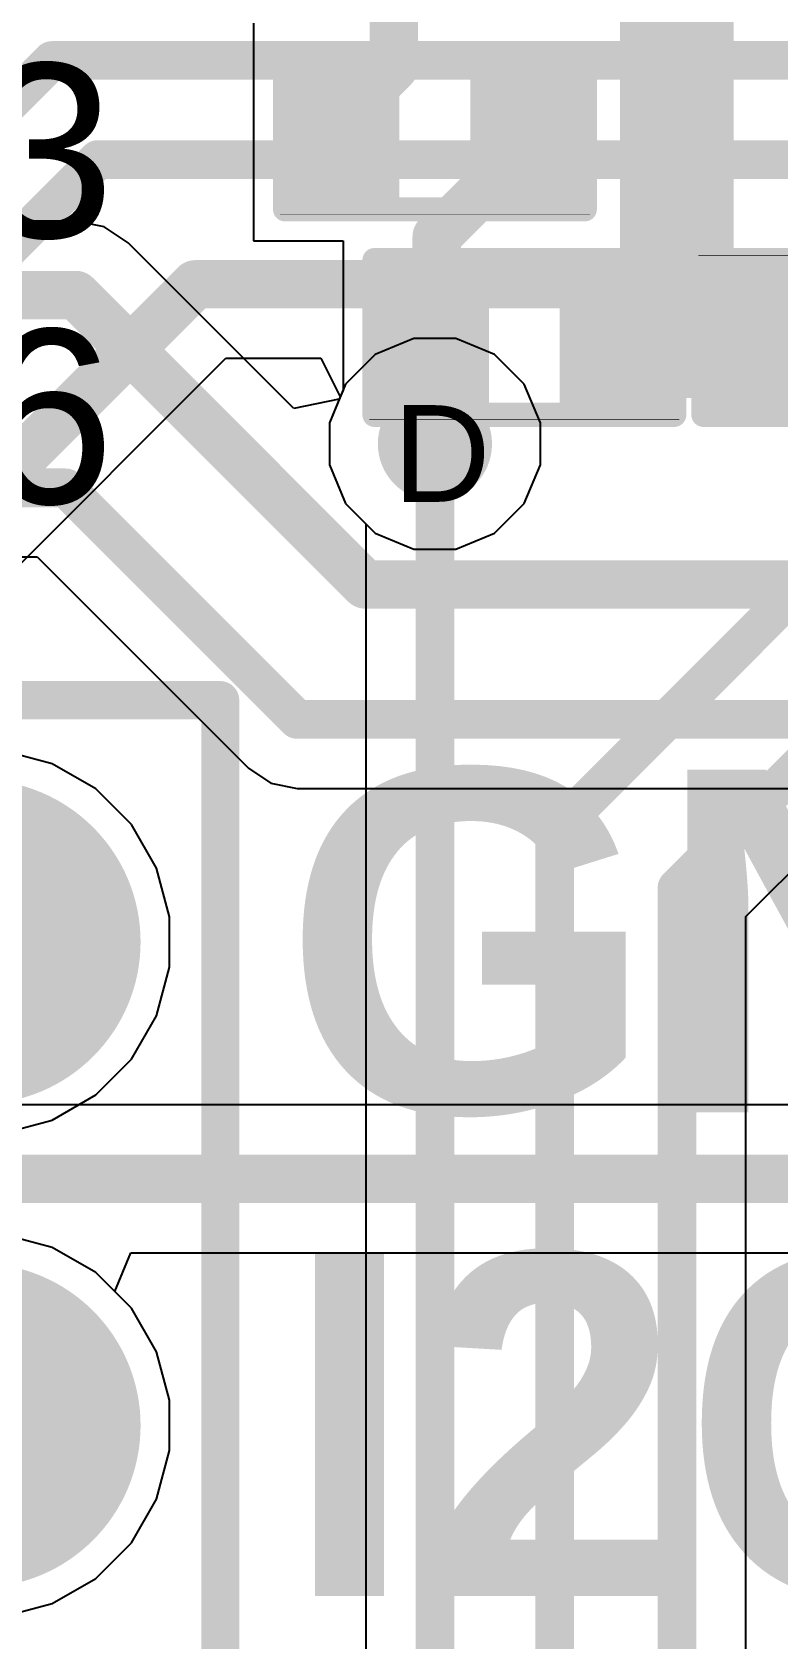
# Model space of a CAD drawing. Header units: inches. Extents: x -11 to 5428, y 0 to 5423.
# Drawn here: x 172.95 to 176.87, y 38.12 to 46.56 of the extents above; entities that cross this region are included whole.
import ezdxf

# ---------------------------------------------------------------- set-up
doc = ezdxf.new("R2010")
doc.units = ezdxf.units.IN
for name, color, linetype in [('Bottom Layer', 5, 'Continuous'), ('Bottom Solder', 6, 'Continuous'), ('Drill Drawing', 1, 'Continuous'), ('GND', 16, 'Continuous'), ('Multi-Layer', 9, 'Continuous'), ('Pad Holes', 156, 'Continuous'), ('PWR', 76, 'Continuous'), ('Top Layer', 1, 'Continuous'), ('Top Overlay', 2, 'Continuous'), ('Top Paste', 8, 'Continuous'), ('Top Solder', 216, 'Continuous'), ('Via Holes', 16, 'Continuous')]:
    doc.layers.add(name, color=color, linetype=linetype)
doc.styles.add('Arial', font='', dxfattribs={"height": 0.2})
doc.styles.add('Arial_Bold', font='', dxfattribs={"height": 0.2})
doc.styles.get('Arial').set_extended_font_data('Arial')
doc.styles.get('Arial_Bold').set_extended_font_data('Arial', bold=True)

# ---------------------------------------------------------------- blocks, each defined once
blk = doc.blocks.new('HDR1X3__415')
at = {"layer": 'Bottom Layer'}
blk.add_hatch(color=5, dxfattribs=at).paths.add_polyline_path([(-0.75, 0.75), (0.75, 0.75), (0.75, -0.75), (-0.75, -0.75)])
h = blk.add_hatch(color=5, dxfattribs=at)
edge = h.paths.add_edge_path()
edge.add_arc((2.54, 0), 0.75, 0, 360)
h = blk.add_hatch(color=5, dxfattribs=at)
edge = h.paths.add_edge_path()
edge.add_arc((5.08, 0), 0.75, 0, 360)
at = {"layer": 'Bottom Solder'}
blk.add_hatch(color=6, dxfattribs=at).paths.add_polyline_path([(-0.8516, 0.8516), (0.8516, 0.8516), (0.8516, -0.8516), (-0.8516, -0.8516)])
h = blk.add_hatch(color=6, dxfattribs=at)
edge = h.paths.add_edge_path()
edge.add_arc((2.54, 0), 0.8516, 0, 360)
h = blk.add_hatch(color=6, dxfattribs=at)
edge = h.paths.add_edge_path()
edge.add_arc((5.08, 0), 0.8516, 0, 360)
at = {"layer": 'GND'}
blk.add_hatch(color=16, dxfattribs=at).paths.add_polyline_path([(-0.75, 0.75), (0.75, 0.75), (0.75, -0.75), (-0.75, -0.75)])
h = blk.add_hatch(color=16, dxfattribs=at)
edge = h.paths.add_edge_path()
edge.add_arc((2.54, 0), 0.75, 0, 360)
h = blk.add_hatch(color=16, dxfattribs=at)
edge = h.paths.add_edge_path()
edge.add_arc((5.08, 0), 0.75, 0, 360)
at = {"layer": 'Multi-Layer'}
blk.add_hatch(color=9, dxfattribs=at).paths.add_polyline_path([(-0.75, 0.75), (0.75, 0.75), (0.75, -0.75), (-0.75, -0.75)])
h = blk.add_hatch(color=9, dxfattribs=at)
edge = h.paths.add_edge_path()
edge.add_arc((2.54, 0), 0.75, 0, 360)
h = blk.add_hatch(color=9, dxfattribs=at)
edge = h.paths.add_edge_path()
edge.add_arc((5.08, 0), 0.75, 0, 360)
at = {"layer": 'Pad Holes'}
h = blk.add_hatch(color=7, dxfattribs=at)
edge = h.paths.add_edge_path()
edge.add_arc((0, 0), 0.45, 0, 360)
h = blk.add_hatch(color=7, dxfattribs=at)
edge = h.paths.add_edge_path()
edge.add_arc((2.54, 0), 0.45, 0, 360)
h = blk.add_hatch(color=7, dxfattribs=at)
edge = h.paths.add_edge_path()
edge.add_arc((5.08, 0), 0.45, 0, 360)
at = {"layer": 'PWR'}
blk.add_hatch(color=76, dxfattribs=at).paths.add_polyline_path([(-0.75, 0.75), (0.75, 0.75), (0.75, -0.75), (-0.75, -0.75)])
h = blk.add_hatch(color=76, dxfattribs=at)
edge = h.paths.add_edge_path()
edge.add_arc((2.54, 0), 0.75, 0, 360)
h = blk.add_hatch(color=76, dxfattribs=at)
edge = h.paths.add_edge_path()
edge.add_arc((5.08, 0), 0.75, 0, 360)
at = {"layer": 'Top Layer'}
blk.add_hatch(color=1, dxfattribs=at).paths.add_polyline_path([(-0.75, 0.75), (0.75, 0.75), (0.75, -0.75), (-0.75, -0.75)])
h = blk.add_hatch(color=1, dxfattribs=at)
edge = h.paths.add_edge_path()
edge.add_arc((2.54, 0), 0.75, 0, 360)
h = blk.add_hatch(color=1, dxfattribs=at)
edge = h.paths.add_edge_path()
edge.add_arc((5.08, 0), 0.75, 0, 360)
at = {"layer": 'Top Solder'}
blk.add_hatch(color=216, dxfattribs=at).paths.add_polyline_path([(-0.8516, 0.8516), (0.8516, 0.8516), (0.8516, -0.8516), (-0.8516, -0.8516)])
h = blk.add_hatch(color=216, dxfattribs=at)
edge = h.paths.add_edge_path()
edge.add_arc((2.54, 0), 0.8516, 0, 360)
h = blk.add_hatch(color=216, dxfattribs=at)
edge = h.paths.add_edge_path()
edge.add_arc((5.08, 0), 0.8516, 0, 360)
at = {"layer": 'Top Overlay'}
for points in [[(-1.27, 1.27, 0.2, 0.2, 0), (-1.27, -1.27, 0.2, 0.2, 0)], [(-1.27, 1.27, 0.2, 0.2, 0), (6.35, 1.27, 0.2, 0.2, 0)], [(6.35, 1.27, 0.2, 0.2, 0), (6.35, -1.27, 0.2, 0.2, 0)], [(-1.27, -1.27, 0.2, 0.2, 0), (6.35, -1.27, 0.2, 0.2, 0)]]:
    blk.add_lwpolyline(points, format="xyseb", dxfattribs=at)
for points in [[(-1.32, 1.27, 0.1, 0.1, 1), (-1.22, 1.27, 0.1, 0.1, 1)], [(-1.32, 1.27, 0.1, 0.1, 1), (-1.22, 1.27, 0.1, 0.1, 1)], [(6.3, 1.27, 0.1, 0.1, 1), (6.4, 1.27, 0.1, 0.1, 1)], [(6.3, 1.27, 0.1, 0.1, 1), (6.4, 1.27, 0.1, 0.1, 1)], [(-1.32, -1.27, 0.1, 0.1, 1), (-1.22, -1.27, 0.1, 0.1, 1)], [(-1.32, -1.27, 0.1, 0.1, 1), (-1.22, -1.27, 0.1, 0.1, 1)], [(6.3, -1.27, 0.1, 0.1, 1), (6.4, -1.27, 0.1, 0.1, 1)], [(6.3, -1.27, 0.1, 0.1, 1), (6.4, -1.27, 0.1, 0.1, 1)]]:
    blk.add_lwpolyline(points, format="xyseb", close=True, dxfattribs=at)
blk = doc.blocks.new('R___0402_663')
at = {"layer": 'Top Layer'}
for points in [[(-0.6985, -0.3175), (-0.6985, 0.3175), (-0.2413, 0.3175), (-0.2413, -0.3175)], [(0.2413, -0.3175), (0.2413, 0.3175), (0.6985, 0.3175), (0.6985, -0.3175)]]:
    blk.add_hatch(color=1, dxfattribs=at).paths.add_polyline_path(points)
at = {"layer": 'Top Paste'}
for points in [[(-0.6985, -0.3175), (-0.6985, 0.3175), (-0.2413, 0.3175), (-0.2413, -0.3175)], [(0.2413, -0.3175), (0.2413, 0.3175), (0.6985, 0.3175), (0.6985, -0.3175)]]:
    blk.add_hatch(color=8, dxfattribs=at).paths.add_polyline_path(points)
at = {"layer": 'Top Solder'}
for points in [[(-0.7535, -0.3725), (-0.7535, 0.3725), (-0.1863, 0.3725), (-0.1863, -0.3725)], [(0.1863, -0.3725), (0.1863, 0.3725), (0.7535, 0.3725), (0.7535, -0.3725)]]:
    blk.add_hatch(color=216, dxfattribs=at).paths.add_polyline_path(points)
at = {"layer": 'Top Overlay'}
for points in [[(-0.7874, 0.4064, 0.127, 0.127, 0), (-0.7874, -0.4064, 0.127, 0.127, 0)], [(0.7874, 0.4064, 0.127, 0.127, 0), (-0.7874, 0.4064, 0.127, 0.127, 0)], [(0.7874, 0.4064, 0.127, 0.127, 0), (0.7874, -0.4064, 0.127, 0.127, 0)], [(0.7874, -0.4064, 0.127, 0.127, 0), (-0.7874, -0.4064, 0.127, 0.127, 0)], [(0.8128, -0.4318, 0.00323, 0.00323, 0), (-0.8128, -0.4318, 0.00323, 0.00323, 0)]]:
    blk.add_lwpolyline(points, format="xyseb", dxfattribs=at)
for points in [[(-0.8191, 0.4064, 0.0635, 0.0635, 1), (-0.7556, 0.4064, 0.0635, 0.0635, 1)], [(-0.8191, 0.4064, 0.0635, 0.0635, 1), (-0.7556, 0.4064, 0.0635, 0.0635, 1)], [(0.7557, 0.4064, 0.0635, 0.0635, 1), (0.8192, 0.4064, 0.0635, 0.0635, 1)], [(0.7557, 0.4064, 0.0635, 0.0635, 1), (0.8192, 0.4064, 0.0635, 0.0635, 1)], [(-0.8191, -0.4064, 0.0635, 0.0635, 1), (-0.7556, -0.4064, 0.0635, 0.0635, 1)], [(-0.8191, -0.4064, 0.0635, 0.0635, 1), (-0.7556, -0.4064, 0.0635, 0.0635, 1)], [(0.7557, -0.4064, 0.0635, 0.0635, 1), (0.8192, -0.4064, 0.0635, 0.0635, 1)], [(0.7557, -0.4064, 0.0635, 0.0635, 1), (0.8192, -0.4064, 0.0635, 0.0635, 1)], [(-0.8136, -0.4318, 0.00161, 0.00161, 1), (-0.812, -0.4318, 0.00161, 0.00161, 1)], [(0.812, -0.4318, 0.00161, 0.00161, 1), (0.8136, -0.4318, 0.00161, 0.00161, 1)]]:
    blk.add_lwpolyline(points, format="xyseb", close=True, dxfattribs=at)
blk = doc.blocks.new('R___0402_664')
at = {"layer": 'Top Layer'}
for points in [[(-0.6985, -0.3175), (-0.6985, 0.3175), (-0.2413, 0.3175), (-0.2413, -0.3175)], [(0.2413, -0.3175), (0.2413, 0.3175), (0.6985, 0.3175), (0.6985, -0.3175)]]:
    blk.add_hatch(color=1, dxfattribs=at).paths.add_polyline_path(points)
at = {"layer": 'Top Paste'}
for points in [[(-0.6985, -0.3175), (-0.6985, 0.3175), (-0.2413, 0.3175), (-0.2413, -0.3175)], [(0.2413, -0.3175), (0.2413, 0.3175), (0.6985, 0.3175), (0.6985, -0.3175)]]:
    blk.add_hatch(color=8, dxfattribs=at).paths.add_polyline_path(points)
at = {"layer": 'Top Solder'}
for points in [[(-0.7535, -0.3725), (-0.7535, 0.3725), (-0.1863, 0.3725), (-0.1863, -0.3725)], [(0.1863, -0.3725), (0.1863, 0.3725), (0.7535, 0.3725), (0.7535, -0.3725)]]:
    blk.add_hatch(color=216, dxfattribs=at).paths.add_polyline_path(points)
at = {"layer": 'Top Overlay'}
for points in [[(-0.7874, -0.4064, 0.127, 0.127, 0), (-0.7874, 0.4064, 0.127, 0.127, 0)], [(-0.7874, 0.4064, 0.127, 0.127, 0), (0.7874, 0.4064, 0.127, 0.127, 0)], [(0.7874, -0.4064, 0.127, 0.127, 0), (0.7874, 0.4064, 0.127, 0.127, 0)], [(-0.7874, -0.4064, 0.127, 0.127, 0), (0.7874, -0.4064, 0.127, 0.127, 0)], [(-0.8128, -0.4318, 0.00323, 0.00323, 0), (0.8128, -0.4318, 0.00323, 0.00323, 0)]]:
    blk.add_lwpolyline(points, format="xyseb", dxfattribs=at)
for points in [[(-0.8192, 0.4064, 0.0635, 0.0635, 1), (-0.7557, 0.4064, 0.0635, 0.0635, 1)], [(-0.8192, 0.4064, 0.0635, 0.0635, 1), (-0.7557, 0.4064, 0.0635, 0.0635, 1)], [(0.7556, 0.4064, 0.0635, 0.0635, 1), (0.8191, 0.4064, 0.0635, 0.0635, 1)], [(0.7556, 0.4064, 0.0635, 0.0635, 1), (0.8191, 0.4064, 0.0635, 0.0635, 1)], [(-0.8192, -0.4064, 0.0635, 0.0635, 1), (-0.7557, -0.4064, 0.0635, 0.0635, 1)], [(-0.8192, -0.4064, 0.0635, 0.0635, 1), (-0.7557, -0.4064, 0.0635, 0.0635, 1)], [(0.7556, -0.4064, 0.0635, 0.0635, 1), (0.8191, -0.4064, 0.0635, 0.0635, 1)], [(0.7556, -0.4064, 0.0635, 0.0635, 1), (0.8191, -0.4064, 0.0635, 0.0635, 1)], [(-0.8136, -0.4318, 0.00161, 0.00161, 1), (-0.812, -0.4318, 0.00161, 0.00161, 1)], [(0.812, -0.4318, 0.00161, 0.00161, 1), (0.8136, -0.4318, 0.00161, 0.00161, 1)]]:
    blk.add_lwpolyline(points, format="xyseb", close=True, dxfattribs=at)
blk = doc.blocks.new('R___0402_667')
at = {"layer": 'Top Layer'}
for points in [[(-0.6985, -0.3175), (-0.6985, 0.3175), (-0.2413, 0.3175), (-0.2413, -0.3175)], [(0.2413, -0.3175), (0.2413, 0.3175), (0.6985, 0.3175), (0.6985, -0.3175)]]:
    blk.add_hatch(color=1, dxfattribs=at).paths.add_polyline_path(points)
at = {"layer": 'Top Paste'}
for points in [[(-0.6985, -0.3175), (-0.6985, 0.3175), (-0.2413, 0.3175), (-0.2413, -0.3175)], [(0.2413, -0.3175), (0.2413, 0.3175), (0.6985, 0.3175), (0.6985, -0.3175)]]:
    blk.add_hatch(color=8, dxfattribs=at).paths.add_polyline_path(points)
at = {"layer": 'Top Solder'}
for points in [[(-0.7535, -0.3725), (-0.7535, 0.3725), (-0.1863, 0.3725), (-0.1863, -0.3725)], [(0.1863, -0.3725), (0.1863, 0.3725), (0.7535, 0.3725), (0.7535, -0.3725)]]:
    blk.add_hatch(color=216, dxfattribs=at).paths.add_polyline_path(points)
at = {"layer": 'Top Overlay'}
for points in [[(-0.7874, -0.4064, 0.127, 0.127, 0), (-0.7874, 0.4064, 0.127, 0.127, 0)], [(-0.7874, 0.4064, 0.127, 0.127, 0), (0.7874, 0.4064, 0.127, 0.127, 0)], [(0.7874, -0.4064, 0.127, 0.127, 0), (0.7874, 0.4064, 0.127, 0.127, 0)], [(-0.7874, -0.4064, 0.127, 0.127, 0), (0.7874, -0.4064, 0.127, 0.127, 0)], [(-0.8128, -0.4318, 0.00323, 0.00323, 0), (0.8128, -0.4318, 0.00323, 0.00323, 0)]]:
    blk.add_lwpolyline(points, format="xyseb", dxfattribs=at)
for points in [[(-0.8192, 0.4064, 0.0635, 0.0635, 1), (-0.7557, 0.4064, 0.0635, 0.0635, 1)], [(-0.8192, 0.4064, 0.0635, 0.0635, 1), (-0.7557, 0.4064, 0.0635, 0.0635, 1)], [(0.7556, 0.4064, 0.0635, 0.0635, 1), (0.8191, 0.4064, 0.0635, 0.0635, 1)], [(0.7556, 0.4064, 0.0635, 0.0635, 1), (0.8191, 0.4064, 0.0635, 0.0635, 1)], [(-0.8192, -0.4064, 0.0635, 0.0635, 1), (-0.7557, -0.4064, 0.0635, 0.0635, 1)], [(-0.8192, -0.4064, 0.0635, 0.0635, 1), (-0.7557, -0.4064, 0.0635, 0.0635, 1)], [(0.7556, -0.4064, 0.0635, 0.0635, 1), (0.8191, -0.4064, 0.0635, 0.0635, 1)], [(0.7556, -0.4064, 0.0635, 0.0635, 1), (0.8191, -0.4064, 0.0635, 0.0635, 1)], [(-0.8136, -0.4318, 0.00161, 0.00161, 1), (-0.812, -0.4318, 0.00161, 0.00161, 1)], [(0.812, -0.4318, 0.00161, 0.00161, 1), (0.8136, -0.4318, 0.00161, 0.00161, 1)]]:
    blk.add_lwpolyline(points, format="xyseb", close=True, dxfattribs=at)

msp = doc.modelspace()

# ---------------------------------------------------------------- hatches: boundary and pattern name
at = {"layer": 'Bottom Layer'}
h = msp.add_hatch(color=5, dxfattribs=at)
edge = h.paths.add_edge_path()
edge.add_arc((175.0689, 44.3992), 0.3, 0, 360)
at = {"layer": 'GND'}
h = msp.add_hatch(color=16, dxfattribs=at)
edge = h.paths.add_edge_path()
edge.add_arc((175.0689, 44.3992), 0.3, 0, 360)
at = {"layer": 'PWR'}
h = msp.add_hatch(color=76, dxfattribs=at)
edge = h.paths.add_edge_path()
edge.add_arc((175.0689, 44.3992), 0.3, 0, 360)
at = {"layer": 'Top Layer'}
for points in [[(176.041, 44.6405), (176.6392, 44.6405), (176.6392, 47.6375), (176.041, 47.6375)], [(175.7801, 44.6405), (177.0259, 44.6405), (177.0259, 45.2755), (175.7801, 45.2755)]]:
    msp.add_hatch(color=1, dxfattribs=at).paths.add_polyline_path(points)
h = msp.add_hatch(color=1, dxfattribs=at)
edge = h.paths.add_edge_path()
edge.add_arc((175.0689, 44.3992), 0.3, 0, 360)
at = {"layer": 'Via Holes'}
h = msp.add_hatch(color=7, dxfattribs=at)
edge = h.paths.add_edge_path()
edge.add_arc((175.0689, 44.3992), 0.15, 0, 360)

# ---------------------------------------------------------------- linework, layer by layer
at = {"layer": 'Bottom Layer'}
for p, q in [((170.6725, 41.5508), (173.9704, 44.8487)), ((173.9704, 44.8487), (174.4694, 44.8487)), ((174.4694, 44.8487), (174.5713, 44.6455)), ((174.5713, 44.6455), (174.5149, 44.5094)), ((174.5149, 44.5094), (174.5149, 44.289)), ((174.5149, 44.289), (174.5992, 44.0854)), ((174.5992, 44.0854), (174.7063, 43.9783)), ((174.7063, 43.9783), (174.7063, 37.4732)), ((176.7032, 41.9167), (177.935, 43.1485)), ((176.7032, 36.3347), (176.7032, 41.9167)), ((173.0583, 40.1786), (172.8029, 40.247)), ((173.2872, 40.0464), (173.0583, 40.1786)), ((173.4741, 39.8595), (173.2872, 40.0464)), ((173.6063, 39.6305), (173.4741, 39.8595)), ((173.6747, 39.3752), (173.6063, 39.6305)), ((173.6747, 39.1108), (173.6747, 39.3752)), ((173.6063, 38.8555), (173.6747, 39.1108)), ((173.4741, 38.6265), (173.6063, 38.8555)), ((173.2872, 38.4396), (173.4741, 38.6265)), ((173.0583, 38.3074), (173.2872, 38.4396)), ((172.8029, 38.239), (173.0583, 38.3074))]:
    msp.add_line(p, q, dxfattribs=at)
for points in [[(165.4556, 38.8121, 0.2032, 0.2032, 0), (173.0564, 46.4128, 0.2032, 0.2032, 0)], [(173.0564, 46.4128, 0.2032, 0.2032, 0), (190.3868, 46.4128, 0.2032, 0.2032, 0)], [(166.0398, 38.6343, 0.2032, 0.2032, 0), (173.2981, 45.8926, 0.2032, 0.2032, 0)], [(173.2981, 45.8926, 0.2032, 0.2032, 0), (190.589, 45.8926, 0.2032, 0.2032, 0)], [(167.2844, 38.7121, 0.254, 0.254, 0), (173.8095, 45.2371, 0.254, 0.254, 0)], [(173.8095, 45.2371, 0.254, 0.254, 0), (193.6819, 45.2371, 0.254, 0.254, 0)], [(175.0689, 37.323, 0.2032, 0.2032, 0), (175.0689, 44.3992, 0.2032, 0.2032, 0)], [(175.6976, 42.3597, 0.2032, 0.2032, 0), (177.7371, 44.3992, 0.2032, 0.2032, 0)], [(176.3406, 42.0669, 0.2032, 0.2032, 0), (178.673, 44.3992, 0.2032, 0.2032, 0)], [(175.6976, 36.2625, 0.2032, 0.2032, 0), (175.6976, 42.3597, 0.2032, 0.2032, 0)], [(176.3406, 35.9915, 0.2032, 0.2032, 0), (176.3406, 42.0669, 0.2032, 0.2032, 0)]]:
    msp.add_lwpolyline(points, format="xyseb", dxfattribs=at)
for points in [[(173.0056, 46.4128, 0.1016, 0.1016, 1), (173.1072, 46.4128, 0.1016, 0.1016, 1)], [(173.0056, 46.4128, 0.1016, 0.1016, 1), (173.1072, 46.4128, 0.1016, 0.1016, 1)], [(173.2473, 45.8926, 0.1016, 0.1016, 1), (173.3489, 45.8926, 0.1016, 0.1016, 1)], [(173.2473, 45.8926, 0.1016, 0.1016, 1), (173.3489, 45.8926, 0.1016, 0.1016, 1)], [(173.746, 45.2371, 0.127, 0.127, 1), (173.873, 45.2371, 0.127, 0.127, 1)], [(173.746, 45.2371, 0.127, 0.127, 1), (173.873, 45.2371, 0.127, 0.127, 1)], [(175.0181, 44.3992, 0.1016, 0.1016, 1), (175.1197, 44.3992, 0.1016, 0.1016, 1)], [(175.6468, 42.3597, 0.1016, 0.1016, 1), (175.7484, 42.3597, 0.1016, 0.1016, 1)], [(175.6468, 42.3597, 0.1016, 0.1016, 1), (175.7484, 42.3597, 0.1016, 0.1016, 1)], [(176.2898, 42.0669, 0.1016, 0.1016, 1), (176.3914, 42.0669, 0.1016, 0.1016, 1)], [(176.2898, 42.0669, 0.1016, 0.1016, 1), (176.3914, 42.0669, 0.1016, 0.1016, 1)]]:
    msp.add_lwpolyline(points, format="xyseb", close=True, dxfattribs=at)
at = {"layer": 'GND'}
for p, q in [((174.9587, 44.9532), (174.7551, 44.8689)), ((175.1791, 44.9532), (174.9587, 44.9532)), ((175.3827, 44.8689), (175.1791, 44.9532)), ((174.7551, 44.8689), (174.5992, 44.713)), ((175.5385, 44.713), (175.3827, 44.8689)), ((174.5992, 44.713), (174.5149, 44.5094)), ((175.6229, 44.5094), (175.5385, 44.713)), ((174.5149, 44.5094), (174.5149, 44.289)), ((175.6229, 44.289), (175.6229, 44.5094)), ((174.5149, 44.289), (174.5992, 44.0854)), ((175.5385, 44.0854), (175.6229, 44.289)), ((174.5992, 44.0854), (174.7551, 43.9296)), ((175.3827, 43.9296), (175.5385, 44.0854)), ((174.7551, 43.9296), (174.9587, 43.8452)), ((175.1791, 43.8452), (175.3827, 43.9296)), ((174.9587, 43.8452), (175.1791, 43.8452)), ((173.0583, 40.1786), (172.8029, 40.247)), ((173.2872, 40.0464), (173.0583, 40.1786)), ((173.4741, 39.8595), (173.2872, 40.0464)), ((173.6063, 39.6305), (173.4741, 39.8595)), ((173.6747, 39.3752), (173.6063, 39.6305)), ((173.6747, 39.1108), (173.6747, 39.3752)), ((173.6063, 38.8555), (173.6747, 39.1108)), ((173.4741, 38.6265), (173.6063, 38.8555)), ((173.2872, 38.4396), (173.4741, 38.6265)), ((173.0583, 38.3074), (173.2872, 38.4396)), ((172.8029, 38.239), (173.0583, 38.3074))]:
    msp.add_line(p, q, dxfattribs=at)
at = {"layer": 'PWR'}
for p, q in [((174.9587, 44.9532), (174.7551, 44.8689)), ((175.1791, 44.9532), (174.9587, 44.9532)), ((175.3827, 44.8689), (175.1791, 44.9532)), ((174.7551, 44.8689), (174.5992, 44.713)), ((175.5385, 44.713), (175.3827, 44.8689)), ((174.5992, 44.713), (174.5149, 44.5094)), ((175.6229, 44.5094), (175.5385, 44.713)), ((174.5149, 44.5094), (174.5149, 44.289)), ((175.6229, 44.289), (175.6229, 44.5094)), ((174.5149, 44.289), (174.5992, 44.0854)), ((175.5385, 44.0854), (175.6229, 44.289)), ((174.5992, 44.0854), (174.7551, 43.9296)), ((175.3827, 43.9296), (175.5385, 44.0854)), ((174.7551, 43.9296), (174.9587, 43.8452)), ((175.1791, 43.8452), (175.3827, 43.9296)), ((174.9587, 43.8452), (175.1791, 43.8452)), ((173.0583, 42.7186), (172.8029, 42.787)), ((173.2872, 42.5864), (173.0583, 42.7186)), ((173.4741, 42.3995), (173.2872, 42.5864)), ((173.6063, 42.1705), (173.4741, 42.3995)), ((173.6747, 41.9152), (173.6063, 42.1705)), ((173.6747, 41.6508), (173.6747, 41.9152)), ((173.6063, 41.3955), (173.6747, 41.6508)), ((173.4741, 41.1665), (173.6063, 41.3955)), ((173.2872, 40.9796), (173.4741, 41.1665)), ((173.0583, 40.8474), (173.2872, 40.9796)), ((172.8029, 40.779), (173.0583, 40.8474)), ((173.0583, 40.1786), (172.8029, 40.247)), ((173.2872, 40.0464), (173.0583, 40.1786)), ((173.4741, 39.8595), (173.2872, 40.0464)), ((173.6063, 39.6305), (173.4741, 39.8595)), ((173.6747, 39.3752), (173.6063, 39.6305)), ((173.6747, 39.1108), (173.6747, 39.3752)), ((173.6063, 38.8555), (173.6747, 39.1108)), ((173.4741, 38.6265), (173.6063, 38.8555)), ((173.2872, 38.4396), (173.4741, 38.6265)), ((173.0583, 38.3074), (173.2872, 38.4396)), ((172.8029, 38.239), (173.0583, 38.3074))]:
    msp.add_line(p, q, dxfattribs=at)
at = {"layer": 'Top Layer'}
for p, q in [((174.1164, 46.609), (174.1164, 45.466)), ((173.1825, 45.5693), (168.2112, 45.5693)), ((173.3311, 45.5397), (173.1825, 45.5693)), ((173.4572, 45.4555), (173.3311, 45.5397)), ((174.3272, 44.5855), (173.4572, 45.4555)), ((174.1164, 45.466), (174.5863, 45.466)), ((174.5863, 45.466), (174.5863, 44.6818)), ((174.5863, 44.6818), (174.5664, 44.6337)), ((174.5664, 44.6337), (174.3272, 44.5855)), ((168.2112, 43.8056), (172.9787, 43.8056)), ((172.9787, 43.8056), (174.0892, 42.695)), ((174.0892, 42.695), (174.0892, 42.695)), ((174.0892, 42.695), (174.2069, 42.6164)), ((174.2069, 42.6164), (174.3456, 42.5888)), ((174.3456, 42.5888), (174.3456, 42.5888)), ((174.3456, 42.5888), (178.2521, 42.5888)), ((177.2934, 40.9269), (172.2353, 40.9269)), ((173.3869, 39.9467), (173.471, 40.1499)), ((173.471, 40.1499), (177.4543, 40.1499)), ((173.4741, 39.8595), (173.3869, 39.9467)), ((173.6063, 39.6305), (173.4741, 39.8595)), ((173.6747, 39.3752), (173.6063, 39.6305)), ((173.6747, 39.1108), (173.6747, 39.3752)), ((173.6063, 38.8555), (173.6747, 39.1108)), ((173.4741, 38.6265), (173.6063, 38.8555)), ((173.2872, 38.4396), (173.4741, 38.6265)), ((173.0583, 38.3074), (173.2872, 38.4396)), ((172.8029, 38.239), (173.0583, 38.3074))]:
    msp.add_line(p, q, dxfattribs=at)
for points in [[(174.853, 46.3768, 0.254, 0.254, 0), (174.853, 47.002, 0.254, 0.254, 0)], [(174.7042, 46.228, 0.254, 0.254, 0), (174.853, 46.3768, 0.254, 0.254, 0)], [(174.599, 46.1264, 0.254, 0.254, 0), (174.7006, 46.228, 0.254, 0.254, 0)], [(174.7006, 46.228, 0.254, 0.254, 0), (174.7042, 46.228, 0.254, 0.254, 0)], [(174.599, 46.0375, 0.254, 0.254, 0), (174.599, 46.1264, 0.254, 0.254, 0)], [(175.5388, 45.9486, 0.254, 0.254, 0), (175.5388, 46.0375, 0.254, 0.254, 0)], [(175.078, 45.4878, 0.254, 0.254, 0), (175.5388, 45.9486, 0.254, 0.254, 0)], [(175.078, 44.9671, 0.254, 0.254, 0), (175.078, 45.4878, 0.254, 0.254, 0)], [(167.7286, 45.1808, 0.254, 0.254, 0), (173.1825, 45.1808, 0.254, 0.254, 0)], [(173.1825, 45.1808, 0.254, 0.254, 0), (174.7031, 43.6602, 0.254, 0.254, 0)], [(175.0689, 44.958, 0.254, 0.254, 0), (175.078, 44.9671, 0.254, 0.254, 0)], [(175.0689, 44.3992, 0.254, 0.254, 0), (175.0689, 44.958, 0.254, 0.254, 0)], [(167.7286, 44.1681, 0.2032, 0.2032, 0), (173.1289, 44.1681, 0.2032, 0.2032, 0)], [(173.1289, 44.1681, 0.2032, 0.2032, 0), (174.3456, 42.9514, 0.2032, 0.2032, 0)], [(174.7031, 43.6602, 0.254, 0.254, 0), (179.6837, 43.6602, 0.254, 0.254, 0)], [(174.3456, 42.9514, 0.2032, 0.2032, 0), (178.673, 42.9514, 0.2032, 0.2032, 0)], [(172.2353, 40.5384, 0.254, 0.254, 0), (177.4543, 40.5384, 0.254, 0.254, 0)]]:
    msp.add_lwpolyline(points, format="xyseb", dxfattribs=at)
for points in [[(174.7895, 46.3768, 0.127, 0.127, 1), (174.9165, 46.3768, 0.127, 0.127, 1)], [(174.7895, 46.3768, 0.127, 0.127, 1), (174.9165, 46.3768, 0.127, 0.127, 1)], [(174.6371, 46.228, 0.127, 0.127, 1), (174.7641, 46.228, 0.127, 0.127, 1)], [(174.6371, 46.228, 0.127, 0.127, 1), (174.7641, 46.228, 0.127, 0.127, 1)], [(174.6407, 46.228, 0.127, 0.127, 1), (174.7677, 46.228, 0.127, 0.127, 1)], [(174.6407, 46.228, 0.127, 0.127, 1), (174.7677, 46.228, 0.127, 0.127, 1)], [(174.5355, 46.1264, 0.127, 0.127, 1), (174.6625, 46.1264, 0.127, 0.127, 1)], [(174.5355, 46.1264, 0.127, 0.127, 1), (174.6625, 46.1264, 0.127, 0.127, 1)], [(174.5355, 46.0375, 0.127, 0.127, 1), (174.6625, 46.0375, 0.127, 0.127, 1)], [(175.4753, 46.0375, 0.127, 0.127, 1), (175.6023, 46.0375, 0.127, 0.127, 1)], [(175.4753, 45.9486, 0.127, 0.127, 1), (175.6023, 45.9486, 0.127, 0.127, 1)], [(175.4753, 45.9486, 0.127, 0.127, 1), (175.6023, 45.9486, 0.127, 0.127, 1)], [(175.0145, 45.4878, 0.127, 0.127, 1), (175.1415, 45.4878, 0.127, 0.127, 1)], [(175.0145, 45.4878, 0.127, 0.127, 1), (175.1415, 45.4878, 0.127, 0.127, 1)], [(173.119, 45.1808, 0.127, 0.127, 1), (173.246, 45.1808, 0.127, 0.127, 1)], [(173.119, 45.1808, 0.127, 0.127, 1), (173.246, 45.1808, 0.127, 0.127, 1)], [(175.0054, 44.958, 0.127, 0.127, 1), (175.1324, 44.958, 0.127, 0.127, 1)], [(175.0054, 44.958, 0.127, 0.127, 1), (175.1324, 44.958, 0.127, 0.127, 1)], [(175.0145, 44.9671, 0.127, 0.127, 1), (175.1415, 44.9671, 0.127, 0.127, 1)], [(175.0145, 44.9671, 0.127, 0.127, 1), (175.1415, 44.9671, 0.127, 0.127, 1)], [(175.0054, 44.3992, 0.127, 0.127, 1), (175.1324, 44.3992, 0.127, 0.127, 1)], [(173.0781, 44.1681, 0.1016, 0.1016, 1), (173.1797, 44.1681, 0.1016, 0.1016, 1)], [(173.0781, 44.1681, 0.1016, 0.1016, 1), (173.1797, 44.1681, 0.1016, 0.1016, 1)], [(174.6396, 43.6602, 0.127, 0.127, 1), (174.7666, 43.6602, 0.127, 0.127, 1)], [(174.6396, 43.6602, 0.127, 0.127, 1), (174.7666, 43.6602, 0.127, 0.127, 1)], [(174.2948, 42.9514, 0.1016, 0.1016, 1), (174.3964, 42.9514, 0.1016, 0.1016, 1)], [(174.2948, 42.9514, 0.1016, 0.1016, 1), (174.3964, 42.9514, 0.1016, 0.1016, 1)]]:
    msp.add_lwpolyline(points, format="xyseb", close=True, dxfattribs=at)

# ---------------------------------------------------------------- block references
for name, p in [('R___0402_667', (175.0689, 46.0375)), ('R___0402_664', (175.5388, 44.958))]:
    msp.add_blockref(name, p)
for name, p, rotation in [('R___0402_663', (177.2672, 44.958), 180), ('HDR1X3__415', (172.6707, 36.703), 90)]:
    msp.add_blockref(name, p, dxfattribs=dict(rotation=rotation))

# ---------------------------------------------------------------- texts
at = {"layer": 'Drill Drawing', "style": 'Arial'}
msp.add_text('D', height=0.508, dxfattribs=at).set_placement((174.8488, 44.0945))
at = {"layer": 'Top Overlay', "style": 'Arial'}
for s, p in [('R253', (170.3329, 45.4825)), ('R256', (170.3329, 44.0855))]:
    msp.add_text(s, height=0.9144, dxfattribs=at).set_placement(p)
at = {"layer": 'Top Overlay', "style": 'Arial_Bold'}
for s, p in [('GND', (174.2709, 40.8874)), ('I2C4-SDA', (174.2709, 38.3474))]:
    msp.add_text(s, height=1.8, rotation=360, dxfattribs=at).set_placement(p)

doc.saveas('drawing.dxf')
